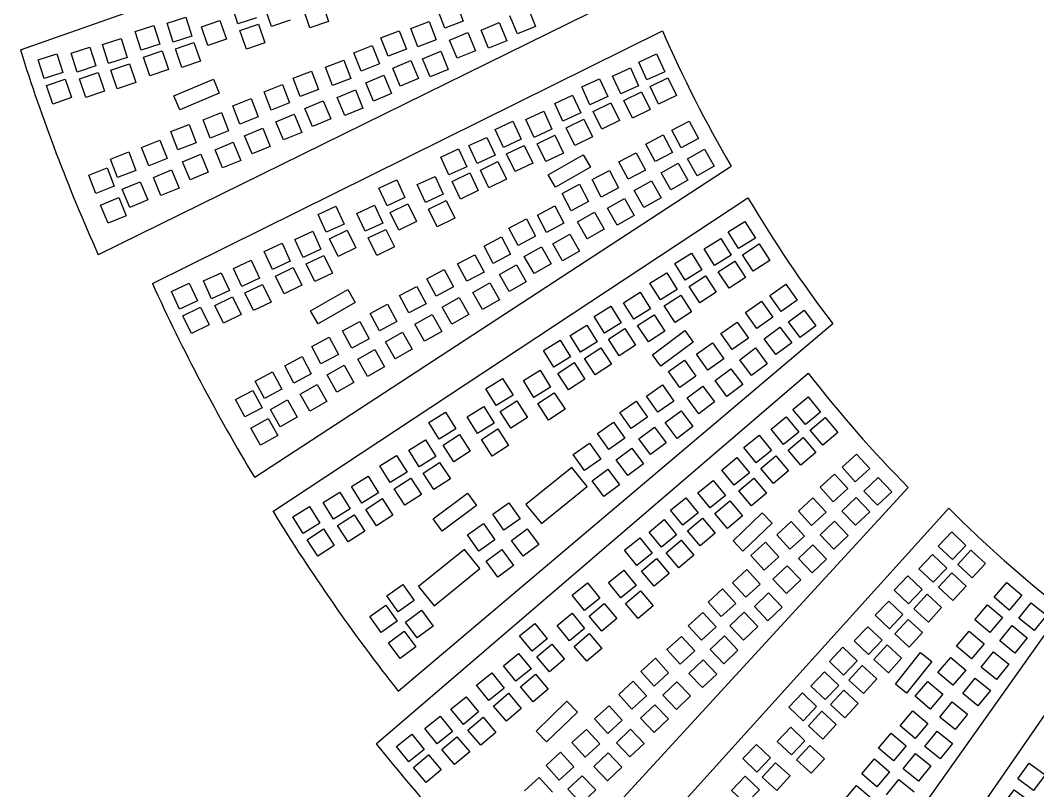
# Model space of a CAD drawing. Extents: x -234 to 632, y -244 to 547.
# Drawn here: x -195.2 to 11.8, y -145.5 to 11.2 of the extents above; entities that cross this region are included whole.
import ezdxf

# ---------------------------------------------------------------- set-up
doc = ezdxf.new("R2010")
doc.units = 0
doc.layers.get('0').update_dxf_attribs({"linetype": 'CONTINUOUS'})

msp = doc.modelspace()

# ---------------------------------------------------------------- linework, layer by layer
at = {"color": 7, "linetype": 'CONTINUOUS'}
for p, q in [((-195.17, 5.22), (-85.93, 43.7)), ((-75.38, 14.62), (-179.32, -36.47)), ((-133.79, 14.76), (-132.49, 10.98)), ((-106.49, 14.78), (-105.05, 11.04)), ((-150.95, 10.54), (-152.17, 14.35)), ((-144.09, 9.94), (-145.39, 13.72)), ((-136.27, 9.68), (-137.57, 13.46)), ((-108.78, 9.6), (-110.22, 13.33)), ((-91.86, 13.68), (-90.33, 9.98)), ((-165.33, 10.61), (-161.52, 11.84)), ((-164.1, 6.8), (-165.33, 10.61)), ((-161.52, 11.84), (-160.29, 8.03)), ((-158.33, 9.9), (-154.55, 11.2)), ((-154.55, 11.2), (-153.25, 7.42)), ((-147.14, 11.76), (-150.95, 10.54)), ((-150.48, 9.13), (-146.7, 10.43)), ((-146.7, 10.43), (-145.4, 6.65)), ((-140.3, 11.24), (-144.09, 9.94)), ((-132.49, 10.98), (-136.27, 9.68)), ((-115.75, 9.53), (-112.02, 10.97)), ((-112.02, 10.97), (-110.58, 7.24)), ((-105.05, 11.04), (-108.78, 9.6)), ((-101.42, 9.24), (-97.73, 10.77)), ((-97.73, 10.77), (-96.2, 7.08)), ((-94.02, 8.45), (-95.56, 12.15)), ((-171.82, 8.94), (-168.01, 10.16)), ((-170.59, 5.13), (-171.82, 8.94)), ((-168.29, -42.35), (-64.53, 9.1)), ((-168.01, 10.16), (-166.79, 6.35)), ((-157.03, 6.11), (-158.33, 9.9)), ((-149.18, 5.34), (-150.48, 9.13)), ((-121.8, 7.65), (-118.07, 9.09)), ((-118.07, 9.09), (-116.63, 5.36)), ((-114.31, 5.8), (-115.75, 9.53)), ((-107.82, 7.21), (-104.13, 8.74)), ((-104.13, 8.74), (-102.59, 5.04)), ((-99.89, 5.55), (-101.42, 9.24)), ((-90.33, 9.98), (-94.02, 8.45)), ((-178.44, 6.28), (-174.63, 7.5)), ((-177.22, 2.47), (-178.44, 6.28)), ((-174.63, 7.5), (-173.41, 3.69)), ((-166.79, 6.35), (-170.59, 5.13)), ((-160.29, 8.03), (-164.1, 6.8)), ((-163.63, 5.39), (-159.85, 6.7)), ((-159.85, 6.7), (-158.55, 2.91)), ((-153.25, 7.42), (-157.03, 6.11)), ((-145.4, 6.65), (-149.18, 5.34)), ((-120.36, 3.92), (-121.8, 7.65)), ((-110.58, 7.24), (-114.31, 5.8)), ((-106.29, 3.51), (-107.82, 7.21)), ((-96.2, 7.08), (-99.89, 5.55)), ((-191.53, 3.2), (-187.73, 4.42)), ((-187.73, 4.42), (-186.5, 0.61)), ((-184.81, 4.51), (-181.01, 5.73)), ((-183.59, 0.7), (-184.81, 4.51)), ((-181.01, 5.73), (-179.78, 1.93)), ((-170.13, 3.72), (-166.34, 5.02)), ((-166.34, 5.02), (-165.04, 1.24)), ((-162.33, 1.61), (-163.63, 5.39)), ((-127.29, 4.63), (-123.56, 6.07)), ((-125.85, 0.89), (-127.29, 4.63)), ((-123.56, 6.07), (-122.11, 2.34)), ((-116.63, 5.36), (-120.36, 3.92)), ((-113.35, 3.41), (-109.65, 4.94)), ((-109.65, 4.94), (-108.12, 1.24)), ((-102.59, 5.04), (-106.29, 3.51)), ((-69.36, 2.72), (-65.73, 4.4)), ((-65.73, 4.4), (-64.05, 0.77)), ((-190.31, -0.61), (-191.53, 3.2)), ((-173.41, 3.69), (-177.22, 2.47)), ((-176.75, 1.06), (-172.97, 2.36)), ((-172.97, 2.36), (-171.67, -1.42)), ((-168.82, -0.06), (-170.13, 3.72)), ((-158.55, 2.91), (-162.33, 1.61)), ((-133.08, 1.66), (-129.35, 3.1)), ((-129.35, 3.1), (-127.91, -0.63)), ((-122.11, 2.34), (-125.85, 0.89)), ((-119.4, 1.52), (-115.7, 3.05)), ((-115.7, 3.05), (-114.17, -0.64)), ((-111.82, -0.29), (-113.35, 3.41)), ((-67.68, -0.91), (-69.36, 2.72)), ((-186.5, 0.61), (-190.31, -0.61)), ((-179.78, 1.93), (-183.59, 0.7)), ((-183.12, -0.71), (-179.34, 0.59)), ((-179.34, 0.59), (-178.04, -3.19)), ((-175.45, -2.73), (-176.75, 1.06)), ((-165.04, 1.24), (-168.82, -0.06)), ((-139.66, -0.56), (-135.93, 0.88)), ((-135.93, 0.88), (-134.49, -2.85)), ((-131.64, -2.07), (-133.08, 1.66)), ((-124.89, -1.5), (-121.19, 0.03)), ((-121.19, 0.03), (-119.66, -3.66)), ((-117.87, -2.17), (-119.4, 1.52)), ((-108.12, 1.24), (-111.82, -0.29)), ((-74.69, -0.12), (-71.06, 1.56)), ((-71.06, 1.56), (-69.38, -2.08)), ((-64.05, 0.77), (-67.68, -0.91)), ((-189.84, -2.02), (-186.06, -0.72)), ((-188.54, -5.81), (-189.84, -2.02)), ((-186.06, -0.72), (-184.76, -4.5)), ((-181.82, -4.49), (-183.12, -0.71)), ((-171.67, -1.42), (-175.45, -2.73)), ((-163.93, -4.15), (-155.89, -0.77)), ((-155.89, -0.77), (-154.69, -3.62)), ((-145.56, -3.3), (-141.83, -1.86)), ((-141.83, -1.86), (-140.39, -5.59)), ((-138.22, -4.29), (-139.66, -0.56)), ((-127.91, -0.63), (-131.64, -2.07)), ((-123.35, -5.2), (-124.89, -1.5)), ((-114.17, -0.64), (-117.87, -2.17)), ((-80.95, -2.34), (-77.32, -0.67)), ((-77.32, -0.67), (-75.64, -4.3)), ((-73.01, -3.75), (-74.69, -0.12)), ((-67.05, -2.25), (-63.45, -0.5)), ((-63.45, -0.5), (-61.7, -4.1)), ((-178.04, -3.19), (-181.82, -4.49)), ((-154.69, -3.62), (-162.73, -7)), ((-144.12, -7.03), (-145.56, -3.3)), ((-134.49, -2.85), (-138.22, -4.29)), ((-130.68, -4.46), (-126.99, -2.93)), ((-126.99, -2.93), (-125.46, -6.63)), ((-119.66, -3.66), (-123.35, -5.2)), ((-86.45, -5.67), (-82.82, -3.99)), ((-82.82, -3.99), (-81.14, -7.62)), ((-79.28, -5.98), (-80.95, -2.34)), ((-69.38, -2.08), (-73.01, -3.75)), ((-72.38, -5.09), (-68.78, -3.34)), ((-68.78, -3.34), (-67.03, -6.94)), ((-65.3, -5.85), (-67.05, -2.25)), ((-61.7, -4.1), (-65.3, -5.85)), ((-184.76, -4.5), (-188.54, -5.81)), ((-162.73, -7), (-163.93, -4.15)), ((-151.94, -6.15), (-148.21, -4.71)), ((-150.5, -9.88), (-151.94, -6.15)), ((-148.21, -4.71), (-146.77, -8.44)), ((-140.39, -5.59), (-144.12, -7.03)), ((-137.26, -6.69), (-133.56, -5.16)), ((-133.56, -5.16), (-132.03, -8.85)), ((-129.15, -8.16), (-130.68, -4.46)), ((-84.77, -9.3), (-86.45, -5.67)), ((-75.64, -4.3), (-79.28, -5.98)), ((-78.64, -7.32), (-75.04, -5.57)), ((-75.04, -5.57), (-73.29, -9.16)), ((-70.62, -8.69), (-72.38, -5.09)), ((-157.96, -9), (-154.23, -7.56)), ((-154.23, -7.56), (-152.79, -11.29)), ((-143.16, -9.42), (-139.46, -7.89)), ((-139.46, -7.89), (-137.93, -11.59)), ((-135.73, -10.38), (-137.26, -6.69)), ((-125.46, -6.63), (-129.15, -8.16)), ((-92.31, -8.96), (-88.68, -7.28)), ((-88.68, -7.28), (-87, -10.91)), ((-81.14, -7.62), (-84.77, -9.3)), ((-76.89, -10.92), (-78.64, -7.32)), ((-67.03, -6.94), (-70.62, -8.69)), ((-164.56, -11.42), (-160.83, -9.97)), ((-160.83, -9.97), (-159.38, -13.71)), ((-156.52, -12.73), (-157.96, -9)), ((-146.77, -8.44), (-150.5, -9.88)), ((-141.63, -13.12), (-143.16, -9.42)), ((-132.03, -8.85), (-135.73, -10.38)), ((-98.57, -11), (-94.94, -9.32)), ((-94.94, -9.32), (-93.26, -12.95)), ((-90.64, -12.59), (-92.31, -8.96)), ((-84.13, -10.64), (-80.54, -8.89)), ((-80.54, -8.89), (-78.79, -12.49)), ((-73.29, -9.16), (-76.89, -10.92)), ((-62.59, -11.16), (-59.06, -9.27)), ((-59.06, -9.27), (-57.18, -12.8)), ((-163.12, -15.15), (-164.56, -11.42)), ((-152.79, -11.29), (-156.52, -12.73)), ((-149.54, -12.28), (-145.85, -10.74)), ((-148.01, -15.97), (-149.54, -12.28)), ((-145.85, -10.74), (-144.32, -14.44)), ((-137.93, -11.59), (-141.63, -13.12)), ((-96.89, -14.63), (-98.57, -11)), ((-87, -10.91), (-90.64, -12.59)), ((-90, -13.93), (-86.4, -12.18)), ((-86.4, -12.18), (-84.65, -15.78)), ((-82.38, -14.24), (-84.13, -10.64)), ((-67.92, -14), (-64.39, -12.11)), ((-64.39, -12.11), (-62.5, -15.64)), ((-60.7, -14.69), (-62.59, -11.16)), ((-170.49, -14.63), (-166.76, -13.19)), ((-166.76, -13.19), (-165.32, -16.92)), ((-159.38, -13.71), (-163.12, -15.15)), ((-155.56, -15.13), (-151.87, -13.59)), ((-151.87, -13.59), (-150.34, -17.29)), ((-144.32, -14.44), (-148.01, -15.97)), ((-103.9, -14.26), (-100.26, -12.59)), ((-102.22, -17.89), (-103.9, -14.26)), ((-100.26, -12.59), (-98.59, -16.22)), ((-93.26, -12.95), (-96.89, -14.63)), ((-96.25, -15.97), (-92.66, -14.22)), ((-92.66, -14.22), (-90.91, -17.82)), ((-88.25, -17.53), (-90, -13.93)), ((-78.79, -12.49), (-82.38, -14.24)), ((-66.03, -17.53), (-67.92, -14)), ((-57.18, -12.8), (-60.7, -14.69)), ((-176.85, -17.02), (-173.12, -15.57)), ((-173.12, -15.57), (-171.68, -19.31)), ((-169.05, -18.36), (-170.49, -14.63)), ((-162.16, -17.54), (-158.46, -16.01)), ((-158.46, -16.01), (-156.93, -19.7)), ((-154.03, -18.82), (-155.56, -15.13)), ((-109.65, -16.61), (-106.02, -14.93)), ((-106.02, -14.93), (-104.35, -18.57)), ((-98.59, -16.22), (-102.22, -17.89)), ((-94.5, -19.57), (-96.25, -15.97)), ((-84.65, -15.78), (-88.25, -17.53)), ((-87.77, -20.21), (-80.63, -16.13)), ((-80.63, -16.13), (-79.18, -18.66)), ((-73.38, -17.6), (-69.85, -15.72)), ((-69.85, -15.72), (-67.97, -19.25)), ((-62.5, -15.64), (-66.03, -17.53)), ((-59.46, -16.95), (-55.98, -14.98)), ((-55.98, -14.98), (-54.01, -18.46)), ((-175.41, -20.75), (-176.85, -17.02)), ((-165.32, -16.92), (-169.05, -18.36)), ((-160.62, -21.24), (-162.16, -17.54)), ((-150.34, -17.29), (-154.03, -18.82)), ((-50.53, -18.49), (-147.49, -81.82)), ((-107.98, -20.24), (-109.65, -16.61)), ((-104.35, -18.57), (-107.98, -20.24)), ((-101.58, -19.24), (-97.99, -17.49)), ((-97.99, -17.49), (-96.24, -21.08)), ((-90.91, -17.82), (-94.5, -19.57)), ((-71.49, -21.13), (-73.38, -17.6)), ((-64.79, -19.79), (-61.31, -17.82)), ((-61.31, -17.82), (-59.34, -21.3)), ((-57.49, -20.43), (-59.46, -16.95)), ((-54.01, -18.46), (-57.49, -20.43)), ((-181.26, -20.26), (-177.53, -18.82)), ((-179.81, -23.99), (-181.26, -20.26)), ((-177.53, -18.82), (-176.08, -22.55)), ((-171.68, -19.31), (-175.41, -20.75)), ((-168.09, -20.76), (-164.4, -19.23)), ((-164.4, -19.23), (-162.86, -22.92)), ((-156.93, -19.7), (-160.62, -21.24)), ((-114.43, -22.21), (-110.8, -20.54)), ((-110.8, -20.54), (-109.12, -24.17)), ((-107.34, -21.58), (-103.74, -19.83)), ((-103.74, -19.83), (-101.99, -23.43)), ((-99.83, -22.83), (-101.58, -19.24)), ((-86.32, -22.74), (-87.77, -20.21)), ((-79.18, -18.66), (-86.32, -22.74)), ((-78.85, -21.2), (-75.32, -19.31)), ((-75.32, -19.31), (-73.44, -22.84)), ((-67.97, -19.25), (-71.49, -21.13)), ((-62.82, -23.27), (-64.79, -19.79)), ((-176.08, -22.55), (-179.81, -23.99)), ((-174.45, -23.14), (-170.76, -21.61)), ((-170.76, -21.61), (-169.22, -25.3)), ((-166.56, -24.45), (-168.09, -20.76)), ((-122.22, -22.9), (-118.59, -21.23)), ((-118.59, -21.23), (-116.91, -24.86)), ((-112.75, -25.84), (-114.43, -22.21)), ((-105.59, -25.18), (-107.34, -21.58)), ((-96.24, -21.08), (-99.83, -22.83)), ((-84.95, -23.99), (-81.42, -22.11)), ((-81.42, -22.11), (-79.54, -25.64)), ((-76.97, -24.73), (-78.85, -21.2)), ((-70.25, -23.39), (-66.77, -21.42)), ((-66.77, -21.42), (-64.8, -24.9)), ((-59.34, -21.3), (-62.82, -23.27)), ((-172.92, -26.84), (-174.45, -23.14)), ((-162.86, -22.92), (-166.56, -24.45)), ((-120.54, -26.54), (-122.22, -22.9)), ((-109.12, -24.17), (-112.75, -25.84)), ((-101.99, -23.43), (-105.59, -25.18)), ((-83.07, -27.52), (-84.95, -23.99)), ((-73.44, -22.84), (-76.97, -24.73)), ((-68.28, -26.87), (-70.25, -23.39)), ((-178.86, -26.39), (-175.16, -24.85)), ((-177.32, -30.08), (-178.86, -26.39)), ((-175.16, -24.85), (-173.63, -28.55)), ((-169.22, -25.3), (-172.92, -26.84)), ((-143.77, -88.72), (-47.12, -24.89)), ((-134.6, -28.27), (-130.97, -26.59)), ((-130.97, -26.59), (-129.29, -30.23)), ((-126.72, -28.08), (-123.08, -26.41)), ((-123.08, -26.41), (-121.41, -30.04)), ((-116.91, -24.86), (-120.54, -26.54)), ((-119.91, -27.88), (-116.31, -26.13)), ((-116.31, -26.13), (-114.56, -29.72)), ((-112.12, -27.19), (-108.52, -25.44)), ((-108.52, -25.44), (-106.77, -29.03)), ((-89.98, -28.44), (-86.45, -26.55)), ((-86.45, -26.55), (-84.57, -30.08)), ((-79.54, -25.64), (-83.07, -27.52)), ((-75.72, -26.99), (-72.24, -25.02)), ((-72.24, -25.02), (-70.27, -28.5)), ((-64.8, -24.9), (-68.28, -26.87)), ((-173.63, -28.55), (-177.32, -30.08)), ((-132.92, -31.9), (-134.6, -28.27)), ((-125.04, -31.71), (-126.72, -28.08)), ((-118.15, -31.48), (-119.91, -27.88)), ((-110.37, -30.78), (-112.12, -27.19)), ((-88.09, -31.97), (-89.98, -28.44)), ((-81.83, -29.78), (-78.34, -27.81)), ((-78.34, -27.81), (-76.37, -31.29)), ((-73.75, -30.47), (-75.72, -26.99)), ((-70.27, -28.5), (-73.75, -30.47)), ((-129.29, -30.23), (-132.92, -31.9)), ((-121.41, -30.04), (-125.04, -31.71)), ((-114.56, -29.72), (-118.15, -31.48)), ((-106.77, -29.03), (-110.37, -30.78)), ((-95.75, -31.04), (-92.22, -29.16)), ((-93.87, -34.57), (-95.75, -31.04)), ((-92.22, -29.16), (-90.34, -32.69)), ((-84.57, -30.08), (-88.09, -31.97)), ((-79.86, -33.26), (-81.83, -29.78)), ((-51.13, -31.81), (-47.73, -29.7)), ((-47.73, -29.7), (-45.62, -33.1)), ((-139.32, -33.38), (-135.69, -31.71)), ((-135.69, -31.71), (-134.01, -35.34)), ((-132.29, -33.24), (-128.69, -31.49)), ((-128.69, -31.49), (-126.94, -35.09)), ((-124.4, -33.06), (-120.81, -31.31)), ((-122.65, -36.65), (-124.4, -33.06)), ((-120.81, -31.31), (-119.06, -34.9)), ((-100.83, -34.71), (-97.3, -32.82)), ((-97.3, -32.82), (-95.42, -36.35)), ((-90.34, -32.69), (-93.87, -34.57)), ((-86.85, -34.23), (-83.37, -32.26)), ((-83.37, -32.26), (-81.4, -35.74)), ((-76.37, -31.29), (-79.86, -33.26)), ((-49.02, -35.21), (-51.13, -31.81)), ((-45.62, -33.1), (-49.02, -35.21)), ((-145.56, -35.83), (-141.93, -34.15)), ((-141.93, -34.15), (-140.25, -37.79)), ((-137.64, -37.02), (-139.32, -33.38)), ((-130.54, -36.84), (-132.29, -33.24)), ((-126.94, -35.09), (-130.54, -36.84)), ((-119.06, -34.9), (-122.65, -36.65)), ((-98.95, -38.24), (-100.83, -34.71)), ((-92.63, -36.83), (-89.14, -34.86)), ((-89.14, -34.86), (-87.17, -38.34)), ((-84.88, -37.71), (-86.85, -34.23)), ((-56.07, -35.29), (-52.67, -33.18)), ((-52.67, -33.18), (-50.56, -36.58)), ((-48.23, -36.47), (-44.87, -34.29)), ((-44.87, -34.29), (-42.69, -37.64)), ((-143.88, -39.46), (-145.56, -35.83)), ((-134.01, -35.34), (-137.64, -37.02)), ((-137.01, -38.36), (-133.41, -36.61)), ((-133.41, -36.61), (-131.66, -40.2)), ((-106.23, -38.35), (-102.7, -36.47)), ((-102.7, -36.47), (-100.82, -40)), ((-95.42, -36.35), (-98.95, -38.24)), ((-90.66, -40.31), (-92.63, -36.83)), ((-81.4, -35.74), (-84.88, -37.71)), ((-62.01, -38.27), (-58.62, -36.16)), ((-58.62, -36.16), (-56.51, -39.56)), ((-53.96, -38.69), (-56.07, -35.29)), ((-50.56, -36.58), (-53.96, -38.69)), ((-46.05, -39.82), (-48.23, -36.47)), ((-151.81, -39.28), (-148.18, -37.6)), ((-150.13, -42.91), (-151.81, -39.28)), ((-148.18, -37.6), (-146.5, -41.24)), ((-140.25, -37.79), (-143.88, -39.46)), ((-143.25, -40.81), (-139.65, -39.05)), ((-139.65, -39.05), (-137.9, -42.65)), ((-135.25, -41.95), (-137.01, -38.36)), ((-104.34, -41.88), (-106.23, -38.35)), ((-97.71, -40.5), (-94.23, -38.53)), ((-94.23, -38.53), (-92.26, -42.01)), ((-87.17, -38.34), (-90.66, -40.31)), ((-59.9, -41.67), (-62.01, -38.27)), ((-53.16, -39.94), (-49.81, -37.76)), ((-49.81, -37.76), (-47.63, -41.11)), ((-42.69, -37.64), (-46.05, -39.82)), ((-157.92, -41.8), (-154.29, -40.13)), ((-154.29, -40.13), (-152.61, -43.76)), ((-146.5, -41.24), (-150.13, -42.91)), ((-141.49, -44.4), (-143.25, -40.81)), ((-131.66, -40.2), (-135.25, -41.95)), ((-112.48, -41.36), (-108.96, -39.47)), ((-110.6, -44.89), (-112.48, -41.36)), ((-108.96, -39.47), (-107.07, -43)), ((-100.82, -40), (-104.34, -41.88)), ((-95.74, -43.98), (-97.71, -40.5)), ((-67.06, -42.24), (-63.66, -40.13)), ((-63.66, -40.13), (-61.55, -43.53)), ((-56.51, -39.56), (-59.9, -41.67)), ((-59.11, -42.92), (-55.75, -40.74)), ((-55.75, -40.74), (-53.57, -44.09)), ((-50.98, -43.29), (-53.16, -39.94)), ((-47.63, -41.11), (-50.98, -43.29)), ((-164.43, -43.93), (-160.8, -42.25)), ((-160.8, -42.25), (-159.12, -45.88)), ((-156.25, -45.44), (-157.92, -41.8)), ((-149.5, -44.25), (-145.9, -42.5)), ((-145.9, -42.5), (-144.15, -46.1)), ((-137.9, -42.65), (-141.49, -44.4)), ((-118.01, -44.79), (-114.48, -42.91)), ((-114.48, -42.91), (-112.6, -46.44)), ((-107.07, -43), (-110.6, -44.89)), ((-103.1, -44.14), (-99.62, -42.17)), ((-99.62, -42.17), (-97.65, -45.65)), ((-92.26, -42.01), (-95.74, -43.98)), ((-64.95, -45.64), (-67.06, -42.24)), ((-56.93, -46.27), (-59.11, -42.92)), ((-42.7, -44.75), (-39.43, -42.45)), ((-39.43, -42.45), (-37.13, -45.72)), ((-162.76, -47.56), (-164.43, -43.93)), ((-152.61, -43.76), (-156.25, -45.44)), ((-155.61, -46.78), (-152.01, -45.03)), ((-152.01, -45.03), (-150.26, -48.63)), ((-147.75, -47.85), (-149.5, -44.25)), ((-136.14, -47.87), (-128.57, -43.54)), ((-128.57, -43.54), (-127.04, -46.22)), ((-116.12, -48.32), (-118.01, -44.79)), ((-109.36, -47.15), (-105.88, -45.18)), ((-105.88, -45.18), (-103.91, -48.66)), ((-101.13, -47.62), (-103.1, -44.14)), ((-72.47, -46.23), (-69.08, -44.12)), ((-69.08, -44.12), (-66.97, -47.51)), ((-61.55, -43.53), (-64.95, -45.64)), ((-64.15, -46.89), (-60.8, -44.71)), ((-60.8, -44.71), (-58.62, -48.07)), ((-53.57, -44.09), (-56.93, -46.27)), ((-40.4, -48.02), (-42.7, -44.75)), ((-159.12, -45.88), (-162.76, -47.56)), ((-162.12, -48.9), (-158.52, -47.15)), ((-158.52, -47.15), (-156.77, -50.75)), ((-153.86, -50.38), (-155.61, -46.78)), ((-144.15, -46.1), (-147.75, -47.85)), ((-127.04, -46.22), (-134.6, -50.55)), ((-124, -48.4), (-120.47, -46.51)), ((-120.47, -46.51), (-118.59, -50.04)), ((-112.6, -46.44), (-116.12, -48.32)), ((-107.39, -50.63), (-109.36, -47.15)), ((-97.65, -45.65), (-101.13, -47.62)), ((-78.43, -49.02), (-75.03, -46.91)), ((-75.03, -46.91), (-72.92, -50.31)), ((-70.36, -49.62), (-72.47, -46.23)), ((-66.97, -47.51), (-70.36, -49.62)), ((-61.97, -50.25), (-64.15, -46.89)), ((-47.64, -48.23), (-44.37, -45.93)), ((-44.37, -45.93), (-42.07, -49.2)), ((-37.13, -45.72), (-40.4, -48.02)), ((-160.37, -52.5), (-162.12, -48.9)), ((-150.26, -48.63), (-153.86, -50.38)), ((-134.6, -50.55), (-136.14, -47.87)), ((-122.12, -51.93), (-124, -48.4)), ((-114.88, -50.58), (-111.4, -48.61)), ((-111.4, -48.61), (-109.43, -52.09)), ((-103.91, -48.66), (-107.39, -50.63)), ((-76.32, -52.42), (-78.43, -49.02)), ((-69.57, -50.88), (-66.21, -48.7)), ((-66.21, -48.7), (-64.03, -52.05)), ((-58.62, -48.07), (-61.97, -50.25)), ((-45.34, -51.5), (-47.64, -48.23)), ((-42.07, -49.2), (-45.34, -51.5)), ((-38.89, -50.12), (-35.68, -47.73)), ((-35.68, -47.73), (-33.29, -50.95)), ((-156.77, -50.75), (-160.37, -52.5)), ((-129.63, -51.96), (-126.1, -50.07)), ((-126.1, -50.07), (-124.22, -53.6)), ((-118.59, -50.04), (-122.12, -51.93)), ((-29.83, -50.54), (-118.27, -125.32)), ((-112.91, -54.06), (-114.88, -50.58)), ((-83.32, -52.92), (-79.92, -50.81)), ((-79.92, -50.81), (-77.81, -54.21)), ((-72.92, -50.31), (-76.32, -52.42)), ((-75.52, -53.68), (-72.17, -51.5)), ((-72.17, -51.5), (-69.99, -54.85)), ((-67.39, -54.23), (-69.57, -50.88)), ((-52.62, -52.48), (-49.35, -50.17)), ((-49.35, -50.17), (-47.05, -53.44)), ((-43.83, -53.59), (-40.62, -51.21)), ((-40.62, -51.21), (-38.23, -54.42)), ((-36.51, -53.33), (-38.89, -50.12)), ((-33.29, -50.95), (-36.51, -53.33)), ((-135.88, -55.16), (-132.35, -53.27)), ((-132.35, -53.27), (-130.47, -56.8)), ((-127.74, -55.48), (-129.63, -51.96)), ((-124.22, -53.6), (-127.74, -55.48)), ((-120.87, -54.19), (-117.39, -52.22)), ((-117.39, -52.22), (-115.42, -55.7)), ((-109.43, -52.09), (-112.91, -54.06)), ((-81.21, -56.32), (-83.32, -52.92)), ((-73.34, -57.03), (-75.52, -53.68)), ((-64.03, -52.05), (-67.39, -54.23)), ((-66.58, -56.83), (-60, -51.9)), ((-60, -51.9), (-58.25, -54.24)), ((-50.32, -55.75), (-52.62, -52.48)), ((-47.05, -53.44), (-50.32, -55.75)), ((-41.45, -56.8), (-43.83, -53.59)), ((-134, -58.68), (-135.88, -55.16)), ((-126.5, -57.75), (-123.02, -55.78)), ((-123.02, -55.78), (-121.05, -59.26)), ((-118.9, -57.67), (-120.87, -54.19)), ((-115.42, -55.7), (-118.9, -57.67)), ((-88.74, -55.95), (-85.34, -53.84)), ((-85.34, -53.84), (-83.23, -57.24)), ((-77.81, -54.21), (-81.21, -56.32)), ((-80.41, -57.57), (-77.06, -55.39)), ((-77.06, -55.39), (-74.88, -58.74)), ((-69.99, -54.85), (-73.34, -57.03)), ((-58.25, -54.24), (-64.83, -59.17)), ((-57.61, -56.72), (-54.34, -54.41)), ((-54.34, -54.41), (-52.03, -57.68)), ((-48.81, -57.84), (-45.59, -55.45)), ((-45.59, -55.45), (-43.21, -58.67)), ((-38.23, -54.42), (-41.45, -56.8)), ((-141.38, -59.07), (-137.85, -57.19)), ((-137.85, -57.19), (-135.97, -60.71)), ((-130.47, -56.8), (-134, -58.68)), ((-124.53, -61.23), (-126.5, -57.75)), ((-86.63, -59.35), (-88.74, -55.95)), ((-83.23, -57.24), (-86.63, -59.35)), ((-78.23, -60.92), (-80.41, -57.57)), ((-64.83, -59.17), (-66.58, -56.83)), ((-63.32, -60.24), (-60.05, -57.94)), ((-60.05, -57.94), (-57.75, -61.21)), ((-55.3, -59.99), (-57.61, -56.72)), ((-52.03, -57.68), (-55.3, -59.99)), ((-46.42, -61.05), (-48.81, -57.84)), ((-139.5, -62.6), (-141.38, -59.07)), ((-132.75, -60.94), (-129.27, -58.98)), ((-129.27, -58.98), (-127.3, -62.46)), ((-121.05, -59.26), (-124.53, -61.23)), ((-92.79, -62.1), (-89.39, -59.99)), ((-89.39, -59.99), (-87.28, -63.39)), ((-85.84, -60.61), (-82.48, -58.43)), ((-82.48, -58.43), (-80.3, -61.78)), ((-74.88, -58.74), (-78.23, -60.92)), ((-53.79, -62.08), (-50.58, -59.7)), ((-50.58, -59.7), (-48.2, -62.91)), ((-43.21, -58.67), (-46.42, -61.05)), ((-147.4, -62.21), (-143.88, -60.32)), ((-143.88, -60.32), (-141.99, -63.85)), ((-135.97, -60.71), (-139.5, -62.6)), ((-130.78, -64.43), (-132.75, -60.94)), ((-122.77, -135.97), (-34.86, -60.57)), ((-100.44, -63.75), (-97.04, -61.64)), ((-97.04, -61.64), (-94.93, -65.04)), ((-83.66, -63.96), (-85.84, -60.61)), ((-80.3, -61.78), (-83.66, -63.96)), ((-61.02, -63.51), (-63.32, -60.24)), ((-57.75, -61.21), (-61.02, -63.51)), ((-51.41, -65.29), (-53.79, -62.08)), ((-151.38, -65.96), (-147.85, -64.08)), ((-147.85, -64.08), (-145.97, -67.61)), ((-145.52, -65.74), (-147.4, -62.21)), ((-141.99, -63.85), (-145.52, -65.74)), ((-138.25, -64.86), (-134.77, -62.89)), ((-134.77, -62.89), (-132.8, -66.37)), ((-127.3, -62.46), (-130.78, -64.43)), ((-98.33, -67.15), (-100.44, -63.75)), ((-90.68, -65.5), (-92.79, -62.1)), ((-87.28, -63.39), (-90.68, -65.5)), ((-67.76, -65.27), (-64.49, -62.97)), ((-64.49, -62.97), (-62.19, -66.24)), ((-59.51, -65.6), (-56.29, -63.22)), ((-56.29, -63.22), (-53.91, -66.43)), ((-48.2, -62.91), (-51.41, -65.29)), ((-149.5, -69.49), (-151.38, -65.96)), ((-144.28, -68), (-140.8, -66.03)), ((-140.8, -66.03), (-138.83, -69.51)), ((-136.28, -68.34), (-138.25, -64.86)), ((-94.93, -65.04), (-98.33, -67.15)), ((-97.53, -68.4), (-94.18, -66.22)), ((-94.18, -66.22), (-92, -69.57)), ((-89.89, -66.75), (-86.53, -64.57)), ((-86.53, -64.57), (-84.35, -67.93)), ((-65.46, -68.54), (-67.76, -65.27)), ((-57.12, -68.82), (-59.51, -65.6)), ((-37.97, -67.94), (-34.86, -65.42)), ((-34.86, -65.42), (-32.34, -68.53)), ((-145.97, -67.61), (-149.5, -69.49)), ((-142.31, -71.48), (-144.28, -68)), ((-132.8, -66.37), (-136.28, -68.34)), ((-104.26, -69.44), (-100.87, -67.33)), ((-100.87, -67.33), (-98.76, -70.73)), ((-87.71, -70.11), (-89.89, -66.75)), ((-84.35, -67.93), (-87.71, -70.11)), ((-73.17, -68.57), (-69.9, -66.26)), ((-69.9, -66.26), (-67.6, -69.53)), ((-62.19, -66.24), (-65.46, -68.54)), ((-63.95, -70.63), (-60.73, -68.25)), ((-60.73, -68.25), (-58.35, -71.46)), ((-53.91, -66.43), (-57.12, -68.82)), ((-35.45, -71.05), (-37.97, -67.94)), ((-148.26, -71.75), (-144.77, -69.78)), ((-144.77, -69.78), (-142.8, -73.26)), ((-138.83, -69.51), (-142.31, -71.48)), ((-112.06, -70.59), (-108.67, -68.48)), ((-108.67, -68.48), (-106.56, -71.88)), ((-102.15, -72.84), (-104.26, -69.44)), ((-95.35, -71.75), (-97.53, -68.4)), ((-92, -69.57), (-95.35, -71.75)), ((-70.87, -71.84), (-73.17, -68.57)), ((-67.6, -69.53), (-70.87, -71.84)), ((-42.43, -72), (-39.33, -69.49)), ((-39.33, -69.49), (-36.81, -72.59)), ((-32.34, -68.53), (-35.45, -71.05)), ((-34.5, -72.19), (-31.45, -69.61)), ((-31.45, -69.61), (-28.87, -72.67)), ((-146.29, -75.23), (-148.26, -71.75)), ((-109.95, -73.99), (-112.06, -70.59)), ((-106.56, -71.88), (-109.95, -73.99)), ((-98.76, -70.73), (-102.15, -72.84)), ((-101.36, -74.09), (-98, -71.91)), ((-98, -71.91), (-95.82, -75.26)), ((-77.76, -72.83), (-74.49, -70.53)), ((-74.49, -70.53), (-72.19, -73.8)), ((-69.36, -73.93), (-66.14, -71.55)), ((-66.14, -71.55), (-63.76, -74.76)), ((-61.56, -73.85), (-63.95, -70.63)), ((-58.35, -71.46), (-61.56, -73.85)), ((-39.92, -75.11), (-42.43, -72)), ((-31.92, -75.25), (-34.5, -72.19)), ((-142.8, -73.26), (-146.29, -75.23)), ((-116.12, -76.25), (-112.72, -74.14)), ((-112.72, -74.14), (-110.61, -77.54)), ((-109.16, -75.25), (-105.8, -73.07)), ((-105.8, -73.07), (-103.62, -76.42)), ((-99.18, -77.44), (-101.36, -74.09)), ((-75.46, -76.1), (-77.76, -72.83)), ((-72.19, -73.8), (-75.46, -76.1)), ((-66.97, -77.14), (-69.36, -73.93)), ((-47.96, -75.7), (-44.85, -73.18)), ((-44.85, -73.18), (-42.33, -76.29)), ((-36.81, -72.59), (-39.92, -75.11)), ((-38.97, -76.26), (-35.91, -73.67)), ((-35.91, -73.67), (-33.33, -76.73)), ((-28.87, -72.67), (-31.92, -75.25)), ((-114.01, -79.65), (-116.12, -76.25)), ((-106.98, -78.6), (-109.16, -75.25)), ((-103.62, -76.42), (-106.98, -78.6)), ((-95.82, -75.26), (-99.18, -77.44)), ((-82.67, -77.11), (-79.4, -74.81)), ((-79.4, -74.81), (-77.09, -78.08)), ((-73.95, -78.19), (-70.74, -75.81)), ((-70.74, -75.81), (-68.35, -79.02)), ((-63.76, -74.76), (-66.97, -77.14)), ((-45.44, -78.81), (-47.96, -75.7)), ((-42.33, -76.29), (-45.44, -78.81)), ((-36.39, -79.31), (-38.97, -76.26)), ((-122.01, -79.45), (-118.61, -77.34)), ((-118.61, -77.34), (-116.5, -80.73)), ((-110.61, -77.54), (-114.01, -79.65)), ((-80.36, -80.38), (-82.67, -77.11)), ((-77.09, -78.08), (-80.36, -80.38)), ((-71.56, -81.4), (-73.95, -78.19)), ((-52.47, -80.28), (-49.36, -77.76)), ((-49.36, -77.76), (-46.84, -80.87)), ((-44.49, -79.95), (-41.44, -77.37)), ((-41.44, -77.37), (-38.86, -80.43)), ((-33.33, -76.73), (-36.39, -79.31)), ((-27.99, -79.73), (-25.03, -77.03)), ((-25.03, -77.03), (-22.34, -79.99)), ((-119.9, -82.84), (-122.01, -79.45)), ((-113.21, -80.9), (-109.86, -78.72)), ((-109.86, -78.72), (-107.68, -82.08)), ((-82.99, -79.74), (-92.3, -87.32)), ((-79.83, -83.62), (-82.99, -79.74)), ((-78.85, -82.47), (-75.64, -80.09)), ((-75.64, -80.09), (-73.26, -83.3)), ((-68.35, -79.02), (-71.56, -81.4)), ((-49.95, -83.38), (-52.47, -80.28)), ((-41.91, -83.01), (-44.49, -79.95)), ((-38.86, -80.43), (-41.91, -83.01)), ((-25.3, -82.68), (-27.99, -79.73)), ((-22.34, -79.99), (-25.3, -82.68)), ((-127.79, -83.64), (-124.39, -81.53)), ((-124.39, -81.53), (-122.28, -84.93)), ((-116.5, -80.73), (-119.9, -82.84)), ((-119.1, -84.1), (-115.75, -81.92)), ((-115.75, -81.92), (-113.57, -85.27)), ((-111.03, -84.26), (-113.21, -80.9)), ((-107.68, -82.08), (-111.03, -84.26)), ((-76.47, -85.68), (-78.85, -82.47)), ((-57.34, -84.9), (-54.23, -82.39)), ((-54.23, -82.39), (-51.72, -85.49)), ((-46.84, -80.87), (-49.95, -83.38)), ((-49, -84.53), (-45.95, -81.95)), ((-45.95, -81.95), (-43.36, -85)), ((-32.46, -83.79), (-29.5, -81.1)), ((-29.5, -81.1), (-26.8, -84.05)), ((-23.54, -84.57), (-20.65, -81.8)), ((-20.65, -81.8), (-17.88, -84.69)), ((-133.54, -86.9), (-130.15, -84.79)), ((-130.15, -84.79), (-128.04, -88.18)), ((-125.68, -87.04), (-127.79, -83.64)), ((-116.92, -87.45), (-119.1, -84.1)), ((-14.5, -83.86), (-92.9, -169.1)), ((-89.14, -91.19), (-79.83, -83.62)), ((-73.26, -83.3), (-76.47, -85.68)), ((-46.42, -87.58), (-49, -84.53)), ((-29.76, -86.75), (-32.46, -83.79)), ((-26.8, -84.05), (-29.76, -86.75)), ((-20.77, -87.46), (-23.54, -84.57)), ((-17.88, -84.69), (-20.77, -87.46)), ((-131.43, -90.29), (-133.54, -86.9)), ((-122.28, -84.93), (-125.68, -87.04)), ((-124.88, -88.29), (-121.53, -86.11)), ((-121.53, -86.11), (-119.35, -89.46)), ((-113.57, -85.27), (-116.92, -87.45)), ((-111.18, -90.23), (-104.2, -85.01)), ((-104.2, -85.01), (-102.35, -87.48)), ((-62.9, -88.42), (-59.79, -85.91)), ((-59.79, -85.91), (-57.28, -89.01)), ((-54.82, -88.01), (-57.34, -84.9)), ((-51.72, -85.49), (-54.82, -88.01)), ((-53.88, -89.16), (-50.82, -86.58)), ((-50.82, -86.58), (-48.24, -89.63)), ((-43.36, -85), (-46.42, -87.58)), ((-36.86, -88.63), (-33.91, -85.93)), ((-33.91, -85.93), (-31.21, -88.89)), ((-28, -88.63), (-25.11, -85.87)), ((-25.11, -85.87), (-22.35, -88.76)), ((-139.74, -89.8), (-136.35, -87.69)), ((-136.35, -87.69), (-134.24, -91.09)), ((-128.04, -88.18), (-131.43, -90.29)), ((-122.7, -91.64), (-124.88, -88.29)), ((-102.35, -87.48), (-109.33, -92.7)), ((-99.07, -89.27), (-95.8, -86.96)), ((-95.8, -86.96), (-93.5, -90.23)), ((-92.3, -87.32), (-89.14, -91.19)), ((-83.89, -174.01), (-6.28, -88.05)), ((-60.38, -91.53), (-62.9, -88.42)), ((-50.17, -94.69), (-44.26, -88.98)), ((-44.26, -88.98), (-42.23, -91.08)), ((-34.17, -91.58), (-36.86, -88.63)), ((-31.21, -88.89), (-34.17, -91.58)), ((-25.24, -91.52), (-28, -88.63)), ((-22.35, -88.76), (-25.24, -91.52)), ((-137.63, -93.2), (-139.74, -89.8)), ((-130.64, -91.55), (-127.28, -89.37)), ((-127.28, -89.37), (-125.1, -92.72)), ((-119.35, -89.46), (-122.7, -91.64)), ((-109.33, -92.7), (-111.18, -90.23)), ((-96.77, -92.54), (-99.07, -89.27)), ((-93.5, -90.23), (-96.77, -92.54)), ((-67.26, -92.9), (-64.16, -90.38)), ((-64.16, -90.38), (-61.64, -93.49)), ((-57.28, -89.01), (-60.38, -91.53)), ((-59.44, -92.68), (-56.38, -90.09)), ((-56.38, -90.09), (-53.8, -93.15)), ((-51.3, -92.21), (-53.88, -89.16)), ((-48.24, -89.63), (-51.3, -92.21)), ((-41.28, -93.46), (-38.33, -90.76)), ((-38.33, -90.76), (-35.63, -93.72)), ((-32.41, -93.47), (-29.52, -90.7)), ((-29.52, -90.7), (-26.75, -93.59)), ((-134.24, -91.09), (-137.63, -93.2)), ((-136.84, -94.46), (-133.48, -92.28)), ((-133.48, -92.28), (-131.3, -95.63)), ((-128.46, -94.9), (-130.64, -91.55)), ((-125.1, -92.72), (-128.46, -94.9)), ((-104.22, -93.49), (-100.95, -91.19)), ((-100.95, -91.19), (-98.64, -94.46)), ((-95.26, -94.63), (-92.04, -92.24)), ((-92.04, -92.24), (-89.66, -95.46)), ((-64.75, -96.01), (-67.26, -92.9)), ((-56.86, -95.73), (-59.44, -92.68)), ((-42.23, -91.08), (-48.14, -96.79)), ((-8.43, -95.76), (-5.67, -92.87)), ((-5.67, -92.87), (-2.77, -95.63)), ((-134.66, -97.81), (-136.84, -94.46)), ((-101.91, -96.76), (-104.22, -93.49)), ((-98.64, -94.46), (-101.91, -96.76)), ((-92.87, -97.84), (-95.26, -94.63)), ((-72.27, -96.59), (-69.16, -94.07)), ((-69.16, -94.07), (-66.64, -97.18)), ((-61.64, -93.49), (-64.75, -96.01)), ((-63.8, -97.15), (-60.74, -94.57)), ((-60.74, -94.57), (-58.16, -97.62)), ((-53.8, -93.15), (-56.86, -95.73)), ((-48.14, -96.79), (-50.17, -94.69)), ((-46.51, -97.67), (-43.55, -94.97)), ((-43.55, -94.97), (-40.86, -97.93)), ((-38.59, -96.41), (-41.28, -93.46)), ((-35.63, -93.72), (-38.59, -96.41)), ((-29.64, -96.36), (-32.41, -93.47)), ((-26.75, -93.59), (-29.64, -96.36)), ((-131.3, -95.63), (-134.66, -97.81)), ((-104.83, -96.44), (-114.14, -104.01)), ((-101.67, -100.32), (-104.83, -96.44)), ((-100.4, -98.85), (-97.19, -96.47)), ((-97.19, -96.47), (-94.81, -99.68)), ((-89.66, -95.46), (-92.87, -97.84)), ((-69.75, -99.7), (-72.27, -96.59)), ((-66.64, -97.18), (-69.75, -99.7)), ((-61.22, -100.21), (-63.8, -97.15)), ((-36.83, -98.3), (-33.94, -95.53)), ((-33.94, -95.53), (-31.17, -98.42)), ((-5.54, -98.52), (-8.43, -95.76)), ((-2.77, -95.63), (-5.54, -98.52)), ((-4.45, -99.54), (-1.75, -96.59)), ((-1.75, -96.59), (1.2, -99.29)), ((-98.02, -102.06), (-100.4, -98.85)), ((-68.8, -100.84), (-65.75, -98.26)), ((-65.75, -98.26), (-63.17, -101.32)), ((-58.16, -97.62), (-61.22, -100.21)), ((-43.82, -100.63), (-46.51, -97.67)), ((-40.86, -97.93), (-43.82, -100.63)), ((-34.06, -101.19), (-36.83, -98.3)), ((-31.17, -98.42), (-34.06, -101.19)), ((-12.34, -100.36), (-9.58, -97.47)), ((-9.58, -97.47), (-6.69, -100.23)), ((1.2, -99.29), (-1.5, -102.24)), ((-110.98, -107.89), (-101.67, -100.32)), ((-94.81, -99.68), (-98.02, -102.06)), ((-75.52, -103.19), (-72.41, -100.68)), ((-72.41, -100.68), (-69.89, -103.78)), ((-66.22, -103.9), (-68.8, -100.84)), ((-63.17, -101.32), (-66.22, -103.9)), ((-50.29, -103.21), (-47.33, -100.52)), ((-47.33, -100.52), (-44.64, -103.48)), ((-42.05, -102.51), (-39.16, -99.75)), ((-39.16, -99.75), (-36.4, -102.64)), ((-9.45, -103.12), (-12.34, -100.36)), ((-6.69, -100.23), (-9.45, -103.12)), ((-8.36, -104.14), (-5.66, -101.19)), ((-5.66, -101.19), (-2.71, -103.89)), ((-1.5, -102.24), (-4.45, -99.54)), ((-82.9, -105.78), (-79.79, -103.26)), ((-79.79, -103.26), (-77.27, -106.37)), ((-73, -106.3), (-75.52, -103.19)), ((-47.59, -106.17), (-50.29, -103.21)), ((-44.64, -103.48), (-47.59, -106.17)), ((-39.29, -105.4), (-42.05, -102.51)), ((-36.4, -102.64), (-39.29, -105.4)), ((-17.35, -104.73), (-14.59, -101.84)), ((-14.59, -101.84), (-11.7, -104.6)), ((2.97, -106.18), (5.56, -103.14)), ((5.56, -103.14), (8.6, -105.73)), ((-120.6, -105.85), (-117.33, -103.55)), ((-117.33, -103.55), (-115.02, -106.82)), ((-114.14, -104.01), (-110.98, -107.89)), ((-69.89, -103.78), (-73, -106.3)), ((-72.05, -107.45), (-69, -104.86)), ((-69, -104.86), (-66.42, -107.92)), ((-55.24, -107.16), (-52.29, -104.46)), ((-52.29, -104.46), (-49.59, -107.42)), ((-45.83, -108.06), (-42.94, -105.29)), ((-42.94, -105.29), (-40.18, -108.18)), ((-14.46, -107.49), (-17.35, -104.73)), ((-11.7, -104.6), (-14.46, -107.49)), ((-13.37, -108.51), (-10.67, -105.56)), ((-10.67, -105.56), (-7.72, -108.26)), ((-5.41, -106.84), (-8.36, -104.14)), ((-2.71, -103.89), (-5.41, -106.84)), ((-118.29, -109.12), (-120.6, -105.85)), ((-115.02, -106.82), (-118.29, -109.12)), ((-80.38, -108.89), (-82.9, -105.78)), ((-77.27, -106.37), (-80.38, -108.89)), ((-79.43, -110.03), (-76.38, -107.45)), ((-76.38, -107.45), (-73.79, -110.51)), ((-69.47, -110.5), (-72.05, -107.45)), ((-52.55, -110.11), (-55.24, -107.16)), ((-49.59, -107.42), (-52.55, -110.11)), ((-21.24, -109.84), (-18.48, -106.95)), ((-18.48, -106.95), (-15.59, -109.71)), ((6.01, -108.77), (2.97, -106.18)), ((8.6, -105.73), (6.01, -108.77)), ((8, -110.42), (10.52, -107.31)), ((10.52, -107.31), (13.63, -109.82)), ((-124.08, -110.06), (-120.81, -107.76)), ((-120.81, -107.76), (-118.51, -111.03)), ((-116.78, -111.21), (-113.57, -108.83)), ((-113.57, -108.83), (-111.19, -112.04)), ((-85.98, -111.91), (-82.88, -109.39)), ((-82.88, -109.39), (-80.36, -112.5)), ((-66.42, -107.92), (-69.47, -110.5)), ((-59.27, -111.96), (-56.31, -109.27)), ((-56.31, -109.27), (-53.62, -112.22)), ((-50.79, -112), (-47.9, -109.23)), ((16.88, -108.57), (-50.06, -203.08)), ((-47.9, -109.23), (-45.13, -112.12)), ((-43.07, -110.95), (-45.83, -108.06)), ((-40.18, -108.18), (-43.07, -110.95)), ((-38.06, -204.34), (27.79, -109.07)), ((-10.42, -111.21), (-13.37, -108.51)), ((-7.72, -108.26), (-10.42, -111.21)), ((-0.95, -110.78), (1.64, -107.73)), ((1.64, -107.73), (4.69, -110.32)), ((-121.78, -113.33), (-124.08, -110.06)), ((-118.51, -111.03), (-121.78, -113.33)), ((-114.4, -114.42), (-116.78, -111.21)), ((-93.58, -114.03), (-90.47, -111.51)), ((-90.47, -111.51), (-87.95, -114.62)), ((-76.85, -113.09), (-79.43, -110.03)), ((-73.79, -110.51), (-76.85, -113.09)), ((-18.35, -112.6), (-21.24, -109.84)), ((-15.59, -109.71), (-18.35, -112.6)), ((-17.26, -113.62), (-14.56, -110.67)), ((-14.56, -110.67), (-11.61, -113.37)), ((2.1, -113.37), (-0.95, -110.78)), ((4.69, -110.32), (2.1, -113.37)), ((11.11, -112.93), (8, -110.42)), ((13.63, -109.82), (11.11, -112.93)), ((-120.27, -115.43), (-117.06, -113.04)), ((-117.06, -113.04), (-114.67, -116.26)), ((-111.19, -112.04), (-114.4, -114.42)), ((-83.47, -115.01), (-85.98, -111.91)), ((-80.36, -112.5), (-83.47, -115.01)), ((-82.52, -116.16), (-79.46, -113.58)), ((-79.46, -113.58), (-76.88, -116.63)), ((-56.57, -114.92), (-59.27, -111.96)), ((-53.62, -112.22), (-56.57, -114.92)), ((-48.02, -114.89), (-50.79, -112)), ((-45.13, -112.12), (-48.02, -114.89)), ((-25.49, -115.05), (-22.73, -112.16)), ((-22.73, -112.16), (-19.83, -114.92)), ((-14.31, -116.32), (-17.26, -113.62)), ((-11.61, -113.37), (-14.31, -116.32)), ((-4.7, -116.14), (-2.11, -113.09)), ((-2.11, -113.09), (0.93, -115.68)), ((4.09, -115.02), (6.6, -111.91)), ((6.6, -111.91), (9.71, -114.42)), ((-117.89, -118.64), (-120.27, -115.43)), ((-91.06, -117.14), (-93.58, -114.03)), ((-87.95, -114.62), (-91.06, -117.14)), ((-90.11, -118.28), (-87.06, -115.7)), ((-87.06, -115.7), (-84.48, -118.75)), ((-63.6, -116.82), (-60.64, -114.13)), ((-60.64, -114.13), (-57.95, -117.08)), ((-54.81, -116.8), (-51.92, -114.04)), ((-51.92, -114.04), (-49.16, -116.93)), ((-22.6, -117.81), (-25.49, -115.05)), ((-19.83, -114.92), (-22.6, -117.81)), ((-21.51, -118.83), (-18.81, -115.88)), ((-18.81, -115.88), (-15.86, -118.58)), ((0.93, -115.68), (-1.66, -118.73)), ((7.2, -117.53), (4.09, -115.02)), ((9.71, -114.42), (7.2, -117.53)), ((-114.67, -116.26), (-117.89, -118.64)), ((-96.89, -120.14), (-93.79, -117.63)), ((-93.79, -117.63), (-91.27, -120.74)), ((-79.94, -119.21), (-82.52, -116.16)), ((-76.88, -116.63), (-79.94, -119.21)), ((-60.9, -119.78), (-63.6, -116.82)), ((-57.95, -117.08), (-60.9, -119.78)), ((-52.05, -119.69), (-54.81, -116.8)), ((-49.16, -116.93), (-52.05, -119.69)), ((-30.56, -119.25), (-27.79, -116.35)), ((-27.79, -116.35), (-24.9, -119.12)), ((-17.13, -123.85), (-11.99, -117.43)), ((-11.99, -117.43), (-9.71, -119.25)), ((-1.66, -118.73), (-4.7, -116.14)), ((0.33, -120.38), (2.85, -117.27)), ((2.85, -117.27), (5.96, -119.78)), ((-87.53, -121.34), (-90.11, -118.28)), ((-84.48, -118.75), (-87.53, -121.34)), ((-68.92, -121.27), (-65.97, -118.58)), ((-65.97, -118.58), (-63.27, -121.54)), ((-59.14, -121.66), (-56.25, -118.9)), ((-56.25, -118.9), (-53.49, -121.79)), ((-27.67, -122.01), (-30.56, -119.25)), ((-24.9, -119.12), (-27.67, -122.01)), ((-18.56, -121.53), (-21.51, -118.83)), ((-15.86, -118.58), (-18.56, -121.53)), ((-9.71, -119.25), (-14.85, -125.67)), ((-8.47, -121.49), (-5.88, -118.44)), ((-5.88, -118.44), (-2.83, -121.03)), ((5.96, -119.78), (3.44, -122.89)), ((-102.34, -124.05), (-99.23, -121.53)), ((-99.23, -121.53), (-96.71, -124.64)), ((-94.38, -123.25), (-96.89, -120.14)), ((-91.27, -120.74), (-94.38, -123.25)), ((-93.43, -124.4), (-90.37, -121.82)), ((-90.37, -121.82), (-87.79, -124.87)), ((-66.23, -124.23), (-68.92, -121.27)), ((-63.27, -121.54), (-66.23, -124.23)), ((-56.38, -124.55), (-59.14, -121.66)), ((-53.49, -121.79), (-56.38, -124.55)), ((-34.32, -124.24), (-31.55, -121.35)), ((-31.55, -121.35), (-28.66, -124.11)), ((-26.58, -123.03), (-23.88, -120.08)), ((-23.88, -120.08), (-20.93, -122.78)), ((-5.42, -124.08), (-8.47, -121.49)), ((-2.83, -121.03), (-5.42, -124.08)), ((3.44, -122.89), (0.33, -120.38)), ((-99.82, -127.16), (-102.34, -124.05)), ((-73.43, -125.96), (-70.48, -123.27)), ((-70.48, -123.27), (-67.78, -126.22)), ((-64.47, -126.12), (-61.58, -123.35)), ((-61.58, -123.35), (-58.81, -126.24)), ((-28.66, -124.11), (-31.42, -127)), ((-23.63, -125.73), (-26.58, -123.03)), ((-20.93, -122.78), (-23.63, -125.73)), ((-14.85, -125.67), (-17.13, -123.85)), ((-13.12, -126.33), (-10.53, -123.29)), ((-10.53, -123.29), (-7.48, -125.88)), ((-3.44, -125.73), (-0.92, -122.62)), ((-0.92, -122.62), (2.19, -125.13)), ((-96.71, -124.64), (-99.82, -127.16)), ((-98.88, -128.31), (-95.82, -125.72)), ((-95.82, -125.72), (-93.24, -128.78)), ((-90.85, -127.45), (-93.43, -124.4)), ((-87.79, -124.87), (-90.85, -127.45)), ((-70.74, -128.92), (-73.43, -125.96)), ((-67.78, -126.22), (-70.74, -128.92)), ((-61.7, -129.01), (-64.47, -126.12)), ((-58.81, -126.24), (-61.7, -129.01)), ((-38.81, -128.54), (-36.05, -125.64)), ((-36.05, -125.64), (-33.15, -128.41)), ((-31.42, -127), (-34.32, -124.24)), ((-30.34, -128.02), (-27.64, -125.07)), ((-27.64, -125.07), (-24.69, -127.77)), ((-7.48, -125.88), (-10.07, -128.92)), ((-0.33, -128.24), (-3.44, -125.73)), ((2.19, -125.13), (-0.33, -128.24)), ((-107.55, -128.93), (-104.44, -126.42)), ((-104.44, -126.42), (-101.93, -129.52)), ((-96.29, -131.36), (-98.88, -128.31)), ((-90.25, -133.4), (-83.98, -127.34)), ((-83.98, -127.34), (-81.83, -129.57)), ((-78.35, -130.93), (-75.4, -128.24)), ((-75.4, -128.24), (-72.7, -131.19)), ((-68.98, -130.8), (-66.09, -128.04)), ((-66.09, -128.04), (-63.32, -130.93)), ((-27.39, -130.72), (-30.34, -128.02)), ((-24.69, -127.77), (-27.39, -130.72)), ((-10.07, -128.92), (-13.12, -126.33)), ((-8.09, -130.57), (-5.57, -127.46)), ((-5.57, -127.46), (-2.46, -129.98)), ((-112.85, -132.88), (-109.75, -130.37)), ((-109.75, -130.37), (-107.23, -133.47)), ((-105.03, -132.04), (-107.55, -128.93)), ((-101.93, -129.52), (-105.03, -132.04)), ((-93.24, -128.78), (-96.29, -131.36)), ((-81.83, -129.57), (-88.1, -135.62)), ((-35.92, -131.3), (-38.81, -128.54)), ((-33.15, -128.41), (-35.92, -131.3)), ((-34.83, -132.31), (-32.13, -129.37)), ((-32.13, -129.37), (-29.18, -132.07)), ((-16.16, -132.31), (-13.57, -129.27)), ((-13.57, -129.27), (-10.53, -131.86)), ((-2.46, -129.98), (-4.98, -133.09)), ((-104.09, -133.19), (-101.03, -130.6)), ((-101.03, -130.6), (-98.45, -133.66)), ((-75.66, -133.89), (-78.35, -130.93)), ((-72.7, -131.19), (-75.66, -133.89)), ((-66.21, -133.69), (-68.98, -130.8)), ((-63.32, -130.93), (-66.21, -133.69)), ((-31.88, -135.02), (-34.83, -132.31)), ((-29.18, -132.07), (-31.88, -135.02)), ((-13.12, -134.9), (-16.16, -132.31)), ((-10.53, -131.86), (-13.12, -134.9)), ((-4.98, -133.09), (-8.09, -130.57)), ((-118.64, -136.54), (-115.53, -134.03)), ((-115.53, -134.03), (-113.02, -137.13)), ((-110.34, -135.99), (-112.85, -132.88)), ((-107.23, -133.47), (-110.34, -135.99)), ((-101.5, -136.24), (-104.09, -133.19)), ((-98.45, -133.66), (-101.5, -136.24)), ((-88.1, -135.62), (-90.25, -133.4)), ((-82.93, -135.76), (-79.98, -133.07)), ((-79.98, -133.07), (-77.28, -136.03)), ((-73.9, -135.77), (-71.01, -133.01)), ((-71.01, -133.01), (-68.24, -135.9)), ((-41.19, -135.5), (-38.43, -132.61)), ((-38.43, -132.61), (-35.54, -135.37)), ((-20.58, -136.86), (-17.99, -133.81)), ((-17.99, -133.81), (-14.94, -136.4)), ((-11.13, -136.55), (-8.62, -133.44)), ((-8.62, -133.44), (-5.5, -135.96)), ((-116.12, -139.65), (-118.64, -136.54)), ((-109.39, -137.14), (-106.33, -134.56)), ((-106.33, -134.56), (-103.75, -137.61)), ((-80.24, -138.72), (-82.93, -135.76)), ((-77.28, -136.03), (-80.24, -138.72)), ((-71.13, -138.66), (-73.9, -135.77)), ((-68.24, -135.9), (-71.13, -138.66)), ((-48.18, -139.01), (-45.42, -136.11)), ((-45.42, -136.11), (-42.53, -138.88)), ((-38.3, -138.26), (-41.19, -135.5)), ((-35.54, -135.37), (-38.3, -138.26)), ((-37.22, -139.28), (-34.51, -136.33)), ((-34.51, -136.33), (-31.56, -139.03)), ((-14.94, -136.4), (-17.53, -139.45)), ((-8.02, -139.07), (-11.13, -136.55)), ((-5.5, -135.96), (-8.02, -139.07)), ((-113.02, -137.13), (-116.12, -139.65)), ((-115.18, -140.8), (-112.12, -138.22)), ((-112.12, -138.22), (-109.54, -141.27)), ((-106.81, -140.19), (-109.39, -137.14)), ((-103.75, -137.61), (-106.81, -140.19)), ((-88.21, -140.4), (-85.25, -137.71)), ((-85.25, -137.71), (-82.56, -140.66)), ((-78.48, -140.61), (-75.59, -137.84)), ((-75.59, -137.84), (-72.82, -140.73)), ((-17.53, -139.45), (-20.58, -136.86)), ((-15.55, -141.09), (-13.03, -137.98)), ((-13.03, -137.98), (-9.92, -140.5)), ((-85.51, -143.36), (-88.21, -140.4)), ((-82.56, -140.66), (-85.51, -143.36)), ((-75.71, -143.5), (-78.48, -140.61)), ((-72.82, -140.73), (-75.71, -143.5)), ((-45.29, -141.77), (-48.18, -139.01)), ((-42.53, -138.88), (-45.29, -141.77)), ((-44.21, -142.78), (-41.5, -139.83)), ((-41.5, -139.83), (-38.55, -142.54)), ((-34.27, -141.98), (-37.22, -139.28)), ((-31.56, -139.03), (-34.27, -141.98)), ((-23.96, -142.13), (-21.37, -139.08)), ((-21.37, -139.08), (-18.32, -141.67)), ((-9.92, -140.5), (-12.44, -143.61)), ((7.75, -143.14), (10.11, -139.91)), ((10.11, -139.91), (13.34, -142.28)), ((-112.6, -143.85), (-115.18, -140.8)), ((-109.54, -141.27), (-112.6, -143.85)), ((-83.75, -145.24), (-80.86, -142.48)), ((-80.86, -142.48), (-78.1, -145.37)), ((-50.47, -145.47), (-47.7, -142.58)), ((-47.7, -142.58), (-44.81, -145.34)), ((-41.26, -145.49), (-44.21, -142.78)), ((-38.55, -142.54), (-41.26, -145.49)), ((-20.91, -144.72), (-23.96, -142.13)), ((-18.32, -141.67), (-20.91, -144.72)), ((-12.44, -143.61), (-15.55, -141.09)), ((13.34, -142.28), (10.97, -145.5)), ((-92.57, -145.55), (-89.62, -142.85)), ((-89.62, -142.85), (-86.92, -145.81)), ((-27.64, -147.5), (-25.05, -144.46)), ((-25.05, -144.46), (-22, -147.05)), ((-18.93, -146.37), (-16.41, -143.26)), ((-16.41, -143.26), (-13.3, -145.77)), ((10.97, -145.5), (7.75, -143.14)), ((-80.99, -148.13), (-83.75, -145.24)), ((-78.1, -145.37), (-80.99, -148.13)), ((-47.57, -148.24), (-50.47, -145.47)), ((-44.81, -145.34), (-47.57, -148.24)), ((4.67, -148.57), (7.03, -145.35)), ((7.03, -145.35), (10.26, -147.71))]:
    msp.add_line(p, q, dxfattribs=at)
for centre, radius, start, end in [((173.37, 112.52), 259.4, 203.4958, 210.333), ((163.85, 117.88), 376.28, 197.4206, 204.2169), ((176.23, 107), 259.39, 210.5617, 217.3992), ((174.4, 113.05), 376.28, 204.3937, 211.1899), ((170.28, 98.19), 259.4, 217.7376, 224.5749), ((177.21, 107.67), 376.28, 211.4598, 218.256), ((177.02, 95.49), 259.4, 225.0391, 231.8765), ((171.16, 98.97), 376.29, 218.6355, 225.4317)]:
    msp.add_arc(centre, radius, start, end, dxfattribs=at)

doc.saveas('drawing.dxf')
